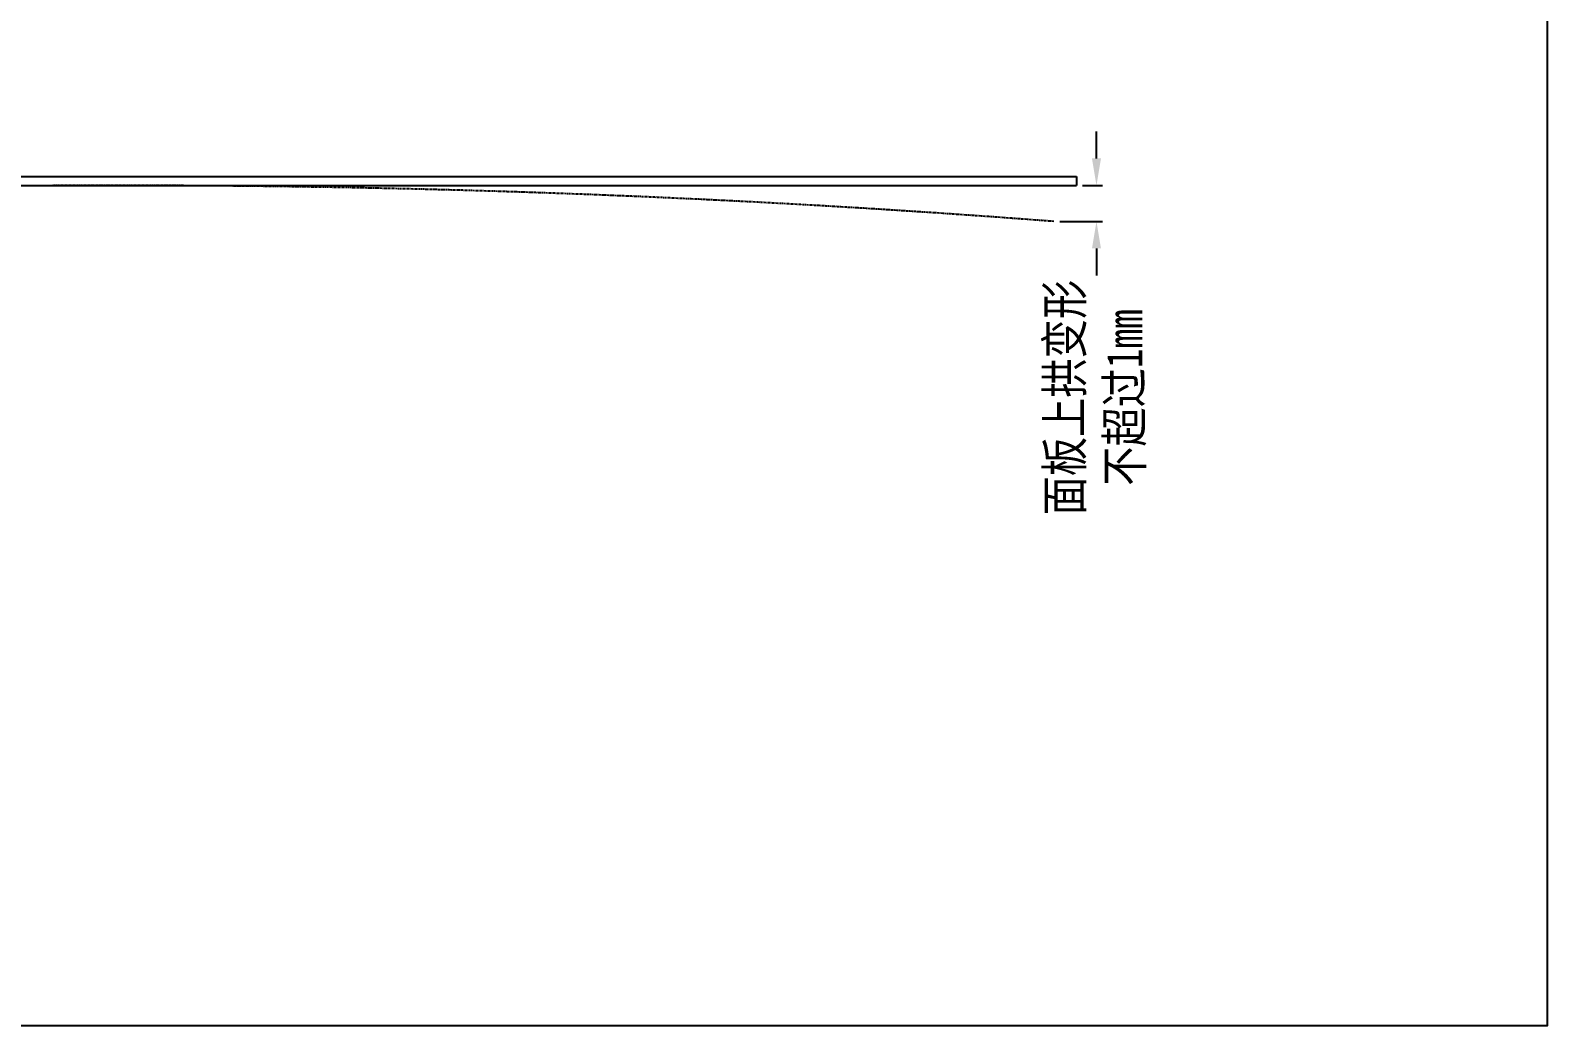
# Model space of a CAD drawing. Header units: inches. Extents: x 1466 to 2556, y -36 to 323.
# Drawn here: x 1720 to 1973.1, y -35.6 to 130.4 of the extents above; entities that cross this region are included whole.
import ezdxf

# ---------------------------------------------------------------- set-up
doc = ezdxf.new("R2010")
doc.units = ezdxf.units.IN
doc.header["$LTSCALE"] = 0.909449
doc.header["$MEASUREMENT"] = 0
doc.header["$PDMODE"] = 3
doc.header["$PDSIZE"] = 0.3125
doc.linetypes.add('CENTER', pattern=[0.6, 0.375, -0.075, 0.075, -0.075])
doc.linetypes.add('PHANTOM', pattern=[0.8, 0.45, -0.05, 0.1, -0.05, 0.1, -0.05])
doc.layers.get('0').update_dxf_attribs({"linetype": 'CONTINUOUS'})
doc.layers.get('Defpoints').update_dxf_attribs({"linetype": 'CONTINUOUS'})
doc.layers.add('DEFAULT_3', color=7, linetype='PHANTOM')
doc.styles.get("Standard").update_dxf_attribs({"font": 'txt', "width": 0.8})
doc.dimstyles.get("Standard").update_dxf_attribs({"dimtxt": 6, "dimasz": 4.5, "dimexe": 1, "dimexo": 1, "dimgap": 0.09, "dimtad": 0, "dimzin": 1, "dimdsep": 46, "dimtxsty": 'STANDARD', "dimcen": 0.09, "dimclrd": 5, "dimclre": 5, "dimclrt": 1, "dimadec": 0, "dimazin": 0, "dimtp": 0.01, "dimtm": 0.01, "dimtfac": 1, "dimtofl": 0, "dimtmove": 0, "dimatfit": 3, "dimfxl": 1, "dimtolj": 1, "dimtzin": 4, "dimarcsym": 0})

# ---------------------------------------------------------------- blocks, each defined once
blk = doc.blocks.new('*D44')
at = {"layer": 'DEFAULT_3', "color": 3, "linetype": 'ByBlock', "lineweight": -2}
for p, q in [((1897.82, 108.99), (1897.82, 113.49)), ((1895.49, 104.49), (1898.82, 104.49)), ((1891.72, 98.49), (1898.82, 98.49)), ((1897.82, 93.99), (1897.82, 89.49))]:
    blk.add_line(p, q, dxfattribs=at)
at = {"layer": 'DEFAULT_3', "color": 3, "linetype": 'ByBlock'}
for points in [[(1897.07, 108.99), (1898.57, 108.99), (1897.82, 104.49)], [(1897.07, 93.99), (1898.57, 93.99), (1897.82, 98.49)]]:
    blk.add_solid(points, dxfattribs=at)
at = {"layer": 'Defpoints', "color": 0, "linetype": 'ByBlock'}
for p in [(1894.49, 104.49), (1897.82, 104.49), (1890.72, 98.49)]:
    blk.add_point(p, dxfattribs=at)
at = {"layer": 'DEFAULT_3', "color": 3, "linetype": 'ByBlock', "insert": (1897.82, 69.11), "char_height": 6, "attachment_point": 5, "rotation": 90}
blk.add_mtext('\\A1;{\\fSimSun|b0|i0|c134|p2;面板上拱变形}\\P{\\fSimSun|b0|i0|c134|p2;不超过1mm}', dxfattribs=at)

msp = doc.modelspace()

# ---------------------------------------------------------------- linework, layer by layer
msp.add_lwpolyline([(1466.181, -35.638), (1973.078, -35.638), (1973.078, 322.773), (1466.181, 322.773)], close=True)
at = {"layer": 'DEFAULT_3', "linetype": 'ByBlock'}
for p, q in [((1575.396, 105.989), (1894.492, 105.989)), ((1575.396, 104.489), (1894.492, 104.489)), ((1894.492, 105.989), (1894.492, 104.489))]:
    msp.add_line(p, q, dxfattribs=at)
at = {"layer": 'DEFAULT_3', "linetype": 'CENTER'}
msp.add_arc((1734.944, -1919.816), 2024.306, 85.586689, 94.469164, dxfattribs=at)

# ---------------------------------------------------------------- dimensions: what is measured, and where the dimension line sits
at = {"layer": 'DEFAULT_3', "linetype": 'ByBlock'}
dim = msp.add_linear_dim(base=(1897.817, 104.489), p1=(1890.716, 98.487), p2=(1894.492, 104.489), angle=90, text='{\\fSimSun|b0|i0|c134|p2;面板上拱变形}\\P{\\fSimSun|b0|i0|c134|p2;不超过1mm}', dimstyle='STANDARD', override={"dimclrd": 3, "dimclre": 3, "dimclrt": 3, "dimtfillclr": 256}, dxfattribs=at)
dim.commit()
dim.dimension.update_dxf_attribs({"geometry": '*D44', "text_midpoint": (1897.817, 69.111), "dimtype": 160})

doc.saveas('drawing.dxf')
